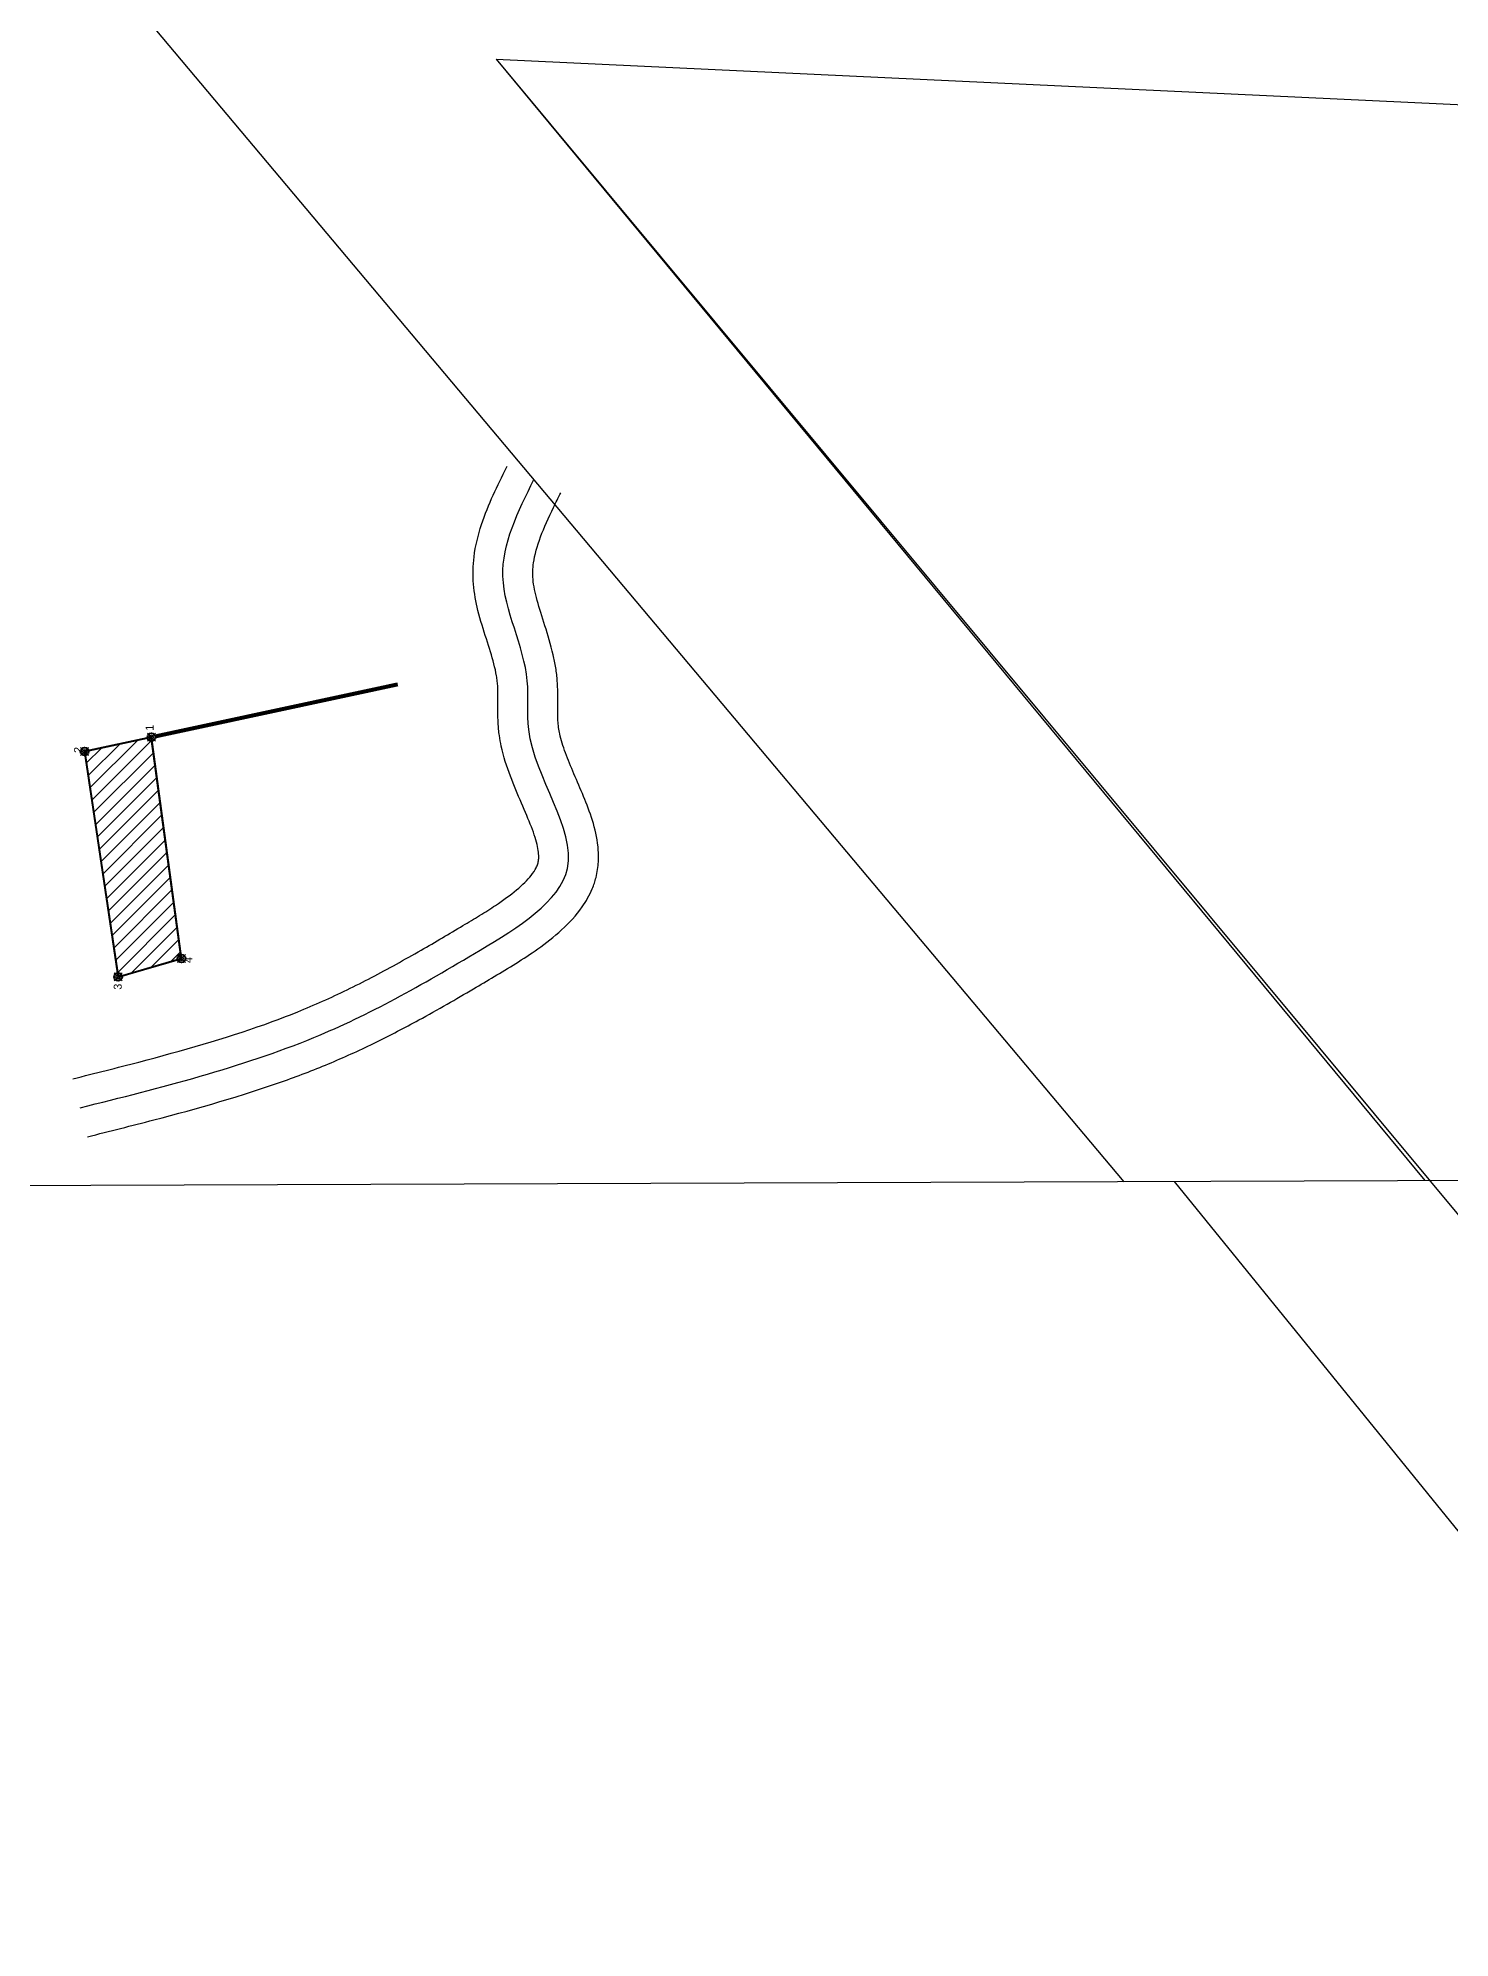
# Model space of a CAD drawing. Header units: millimetres. Extents: x 553705 to 560987, y 1303667 to 1309938.
# Drawn here: x 554527.7 to 554704.1, y 1305212.1 to 1305449.6 of the extents above; entities that cross this region are included whole.
import ezdxf
from ezdxf.enums import TextEntityAlignment as Align

# ---------------------------------------------------------------- set-up
doc = ezdxf.new("R2010")
doc.units = ezdxf.units.MM
doc.header["$PDMODE"] = 35
doc.header["$PDSIZE"] = 0.5
for name, color, linetype in [('2', 7, 'Continuous'), ('43', 7, 'Continuous'), ('CVL_CUADCON_LIN', 8, 'Continuous')]:
    doc.layers.add(name, color=color, linetype=linetype)
doc.styles.get("Standard").update_dxf_attribs({"font": 'TCCM____.TTF'})

msp = doc.modelspace()

# ---------------------------------------------------------------- hatches: boundary and pattern name
at = {"layer": 'CVL_CUADCON_LIN', "lineweight": 5, "ltscale": 0.5}
h = msp.add_hatch(dxfattribs=at)
h.set_pattern_fill('ANSI31', color=1, scale=10, style=0)
h.set_pattern_definition([(45, (-54988.9059, -16959.1446), (-0.8838834765, 0.8838834765), [])])
h.paths.add_polyline_path([(554541.824, 1305362.165), (554533.474, 1305360.373), (554537.654, 1305332.202), (554545.586, 1305334.505)])

# ---------------------------------------------------------------- linework, layer by layer
at = {"color": 1, "lineweight": 40}
for points in [[(554541.335, 1305362.06), (554533.962, 1305360.478)], [(554533.547, 1305359.879), (554537.58, 1305332.696)], [(554545.519, 1305335.001), (554541.891, 1305361.67)], [(554538.134, 1305332.341), (554545.106, 1305334.366)]]:
    msp.add_lwpolyline(points, dxfattribs=at)
for centre in [(554541.824, 1305362.165), (554533.474, 1305360.373), (554545.586, 1305334.505), (554537.654, 1305332.202)]:
    msp.add_circle(centre, 0.5, dxfattribs=at)
at = {"color": 1}
for p in [(554541.824, 1305362.165), (554533.474, 1305360.373), (554545.586, 1305334.505), (554537.654, 1305332.202)]:
    msp.add_point(p, dxfattribs=at)
at = {"layer": '2', "color": 1, "linetype": 'Continuous'}
for p, q in [((554663.417, 1305306.613), (554537.863, 1305455.994)), ((554584.917, 1305446.929), (554701.004, 1305306.754)), ((554669.672, 1305306.637), (554901.556, 1305020.79))]:
    msp.add_line(p, q, dxfattribs=at)
msp.add_lwpolyline([(554584.917, 1305446.929), (554751.846, 1305439.03), (554794.543, 1305435.28), (554812.585, 1305434.144), (554828.834, 1305435.032), (554841.803, 1305432.838), (554857.092, 1305426.079), (554871.876, 1305418.806), (554885.667, 1305408.471), (554897.669, 1305399.649), (554917.564, 1305388.087), (554935.672, 1305377.784), (554953.008, 1305369.003), (554966.787, 1305360.195), (554979.31, 1305349.595), (554996.456, 1305331.9), (555009.255, 1305318.246), (555023.054, 1305307.955)], dxfattribs=at)
at = {"layer": '43', "color": 1, "linetype": 'Continuous'}
msp.add_lwpolyline([(553889.178, 1309911.573), (560693.97, 1309937.04), (560711.708, 1305329.172), (553905.872, 1305303.788), (553889.178, 1309911.573)], dxfattribs=at)
at = {"layer": 'CVL_CUADCON_LIN', "color": 1, "ltscale": 0.5, "flags": 128}
msp.add_lwpolyline([(554584.917, 1305446.929), (554776.868, 1305216.376)], dxfattribs=at)
at = {"layer": 'CVL_CUADCON_LIN', "color": 1, "ltscale": 0.5, "const_width": 0.5, "flags": 128}
msp.add_lwpolyline([(554542.312, 1305362.27), (554572.622, 1305368.775)], dxfattribs=at)
at = {"layer": 'CVL_CUADCON_LIN', "color": 1, "lineweight": 40, "ltscale": 0.5, "flags": 128}
msp.add_lwpolyline([(554541.824, 1305362.165), (554533.474, 1305360.373), (554537.654, 1305332.202), (554545.586, 1305334.505)], close=True, dxfattribs=at)
at = {"layer": 'CVL_CUADCON_LIN', "color": 1, "ltscale": 0.5}
for points, knots in [([(554532.015, 1305319.48), (554534.783, 1305320.173), (554537.538, 1305320.864), (554545.702, 1305322.998), (554551.007, 1305324.507), (554557.393, 1305326.781), (554558.768, 1305327.301), (554562.213, 1305328.693), (554564.249, 1305329.607), (554568.325, 1305331.591), (554570.363, 1305332.661), (554573.472, 1305334.378), (554574.5, 1305334.959), (554576.418, 1305336.061), (554577.3, 1305336.576), (554579.04, 1305337.6), (554579.896, 1305338.108), (554581.466, 1305339.046), (554582.168, 1305339.467), (554583.537, 1305340.309), (554584.206, 1305340.732), (554585.809, 1305341.799), (554586.7, 1305342.446), (554588.217, 1305343.711), (554588.838, 1305344.331), (554589.564, 1305345.244), (554589.774, 1305345.573), (554590.004, 1305346.031), (554590.067, 1305346.186), (554590.143, 1305346.42), (554590.166, 1305346.505), (554590.201, 1305346.676), (554590.215, 1305346.768), (554590.246, 1305347.068), (554590.249, 1305347.303), (554590.206, 1305347.85), (554590.159, 1305348.163), (554589.935, 1305349.206), (554589.669, 1305350.037), (554588.967, 1305351.87), (554588.534, 1305352.871), (554587.617, 1305354.997), (554587.133, 1305356.122), (554586.245, 1305358.493), (554585.838, 1305359.741), (554585.461, 1305361.492), (554585.382, 1305361.927), (554585.282, 1305362.634), (554585.251, 1305362.902), (554585.203, 1305363.422), (554585.184, 1305363.677), (554585.144, 1305364.422), (554585.135, 1305364.896), (554585.13, 1305366.18), (554585.149, 1305366.931), (554585.141, 1305367.909), (554585.133, 1305368.202), (554585.104, 1305368.711), (554585.086, 1305368.927), (554585.034, 1305369.377), (554585, 1305369.608), (554584.878, 1305370.317), (554584.767, 1305370.814), (554584.381, 1305372.307), (554584.046, 1305373.355), (554583.333, 1305375.584), (554582.956, 1305376.764), (554582.39, 1305379.057), (554582.179, 1305380.146), (554582.033, 1305381.863), (554582.014, 1305382.447), (554582.04, 1305383.588), (554582.084, 1305384.15), (554582.328, 1305386.11), (554582.664, 1305387.453), (554583.507, 1305390.02), (554584.015, 1305391.246), (554585.089, 1305393.615), (554585.657, 1305394.758), (554586.24, 1305395.927), (554586.271, 1305395.989), (554586.302, 1305396.052)], [0, 0, 0, 0, 8.3695575, 8.3695575, 25.1086724, 25.1086724, 29.8056716, 29.8056716, 37.1378794, 37.1378794, 44.4700873, 44.4700873, 48.0263416, 48.0263416, 50.9777392, 50.9777392, 53.7376523, 53.7376523, 55.9440191, 55.9440191, 58.150386, 58.150386, 61.4904578, 61.4904578, 64.8305296, 64.8305296, 66.9642738, 66.9642738, 68.2085813, 68.2085813, 69.0006261, 69.0006261, 69.7926709, 69.7926709, 71.3767605, 71.3767605, 72.9608501, 72.9608501, 76.1420481, 76.1420481, 79.323246, 79.323246, 82.504444, 82.504444, 85.6856419, 85.6856419, 86.712086, 86.712086, 87.3250533, 87.3250533, 87.9380206, 87.9380206, 89.1639551, 89.1639551, 91.438677, 91.438677, 92.5002007, 92.5002007, 93.4082874, 93.4082874, 94.3163741, 94.3163741, 96.1325476, 96.1325476, 99.5471476, 99.5471476, 102.9617475, 102.9617475, 105.7605192, 105.7605192, 107.1289726, 107.1289726, 108.497426, 108.497426, 111.9866036, 111.9866036, 115.4757812, 115.4757812, 118.9649589, 118.9649589, 119.1614997, 119.1614997, 119.1614997, 119.1614997]), ([(554533.83, 1305312.231), (554536.593, 1305312.923), (554539.369, 1305313.618), (554547.668, 1305315.788), (554553.165, 1305317.346), (554560.44, 1305319.933), (554562.393, 1305320.685), (554566.217, 1305322.298), (554568.083, 1305323.155), (554571.711, 1305324.937), (554573.473, 1305325.857), (554576.422, 1305327.466), (554577.6, 1305328.126), (554579.878, 1305329.429), (554580.975, 1305330.068), (554582.942, 1305331.226), (554583.803, 1305331.738), (554586.429, 1305333.307), (554588.31, 1305334.434), (554591.145, 1305336.441), (554592.153, 1305337.22), (554594.036, 1305338.941), (554594.916, 1305339.881), (554596.155, 1305341.655), (554596.588, 1305342.412), (554597.117, 1305343.685), (554597.276, 1305344.153), (554597.483, 1305344.965), (554597.55, 1305345.298), (554597.648, 1305345.954), (554597.68, 1305346.28), (554597.733, 1305347.246), (554597.711, 1305347.875), (554597.528, 1305349.637), (554597.267, 1305350.722), (554596.626, 1305352.799), (554596.242, 1305353.794), (554595.446, 1305355.728), (554595.033, 1305356.666), (554594.255, 1305358.485), (554593.89, 1305359.366), (554593.28, 1305361.043), (554593.035, 1305361.839), (554592.811, 1305362.85), (554592.762, 1305363.12), (554592.698, 1305363.559), (554592.678, 1305363.733), (554592.645, 1305364.104), (554592.633, 1305364.296), (554592.607, 1305364.897), (554592.604, 1305365.329), (554592.61, 1305366.506), (554592.629, 1305367.294), (554592.6, 1305368.484), (554592.586, 1305368.817), (554592.542, 1305369.442), (554592.516, 1305369.732), (554592.45, 1305370.299), (554592.411, 1305370.578), (554592.278, 1305371.405), (554592.17, 1305371.941), (554591.75, 1305373.757), (554591.375, 1305374.963), (554590.655, 1305377.227), (554590.309, 1305378.285), (554589.781, 1305380.232), (554589.599, 1305381.118), (554589.498, 1305382.252), (554589.489, 1305382.576), (554589.51, 1305383.256), (554589.541, 1305383.605), (554589.735, 1305384.964), (554590.037, 1305386.051), (554590.902, 1305388.375), (554591.463, 1305389.608), (554592.378, 1305391.49), (554592.681, 1305392.097), (554592.99, 1305392.716)], [0, 0, 0, 0, 8.3552378, 8.3552378, 25.0657135, 25.0657135, 31.3138901, 31.3138901, 37.5620668, 37.5620668, 43.5523803, 43.5523803, 47.499675, 47.499675, 51.0865934, 51.0865934, 53.8178514, 53.8178514, 59.2803675, 59.2803675, 62.4137472, 62.4137472, 65.5471268, 65.5471268, 67.5752573, 67.5752573, 68.6797317, 68.6797317, 69.4188958, 69.4188958, 70.1580599, 70.1580599, 71.6363881, 71.6363881, 74.4293343, 74.4293343, 77.2222805, 77.2222805, 80.0152267, 80.0152267, 82.8081729, 82.8081729, 85.6011191, 85.6011191, 86.6657469, 86.6657469, 87.4035131, 87.4035131, 88.1412792, 88.1412792, 89.6168115, 89.6168115, 91.8796273, 91.8796273, 92.7207666, 92.7207666, 93.4087835, 93.4087835, 94.0968003, 94.0968003, 95.4728339, 95.4728339, 98.8863747, 98.8863747, 102.2999154, 102.2999154, 105.7134562, 105.7134562, 107.2364567, 107.2364567, 108.7594573, 108.7594573, 112.9815221, 112.9815221, 117.203587, 117.203587, 119.1614997, 119.1614997, 119.1614997, 119.1614997])]:
    msp.add_open_spline(points, degree=3, knots=knots, dxfattribs=at)
msp.add_spline([(554532.922, 1305315.856), (554562.12, 1305324.628), (554582.899, 1305335.55), (554593.826, 1305345.757), (554588.989, 1305363.12), (554588.81, 1305369.209), (554585.765, 1305382.277), (554589.646, 1305394.384)], degree=3, dxfattribs=at)

# ---------------------------------------------------------------- texts
at = {"color": 1}
msp.add_text('1', height=1, rotation=90, dxfattribs=at).set_placement((554542.398, 1305362.983), align=Align.BOTTOM_LEFT)
msp.add_text('2', height=1, rotation=90, dxfattribs=at).set_placement((554532.652, 1305360.943), align=Align.MIDDLE_RIGHT)
msp.add_text('4', height=1, rotation=90, dxfattribs=at).set_placement((554546.424, 1305333.96), align=Align.MIDDLE_LEFT)
msp.add_text('3', height=1, rotation=90, dxfattribs=at).set_placement((554537.114, 1305331.36), align=Align.TOP_RIGHT)

doc.saveas('drawing.dxf')
